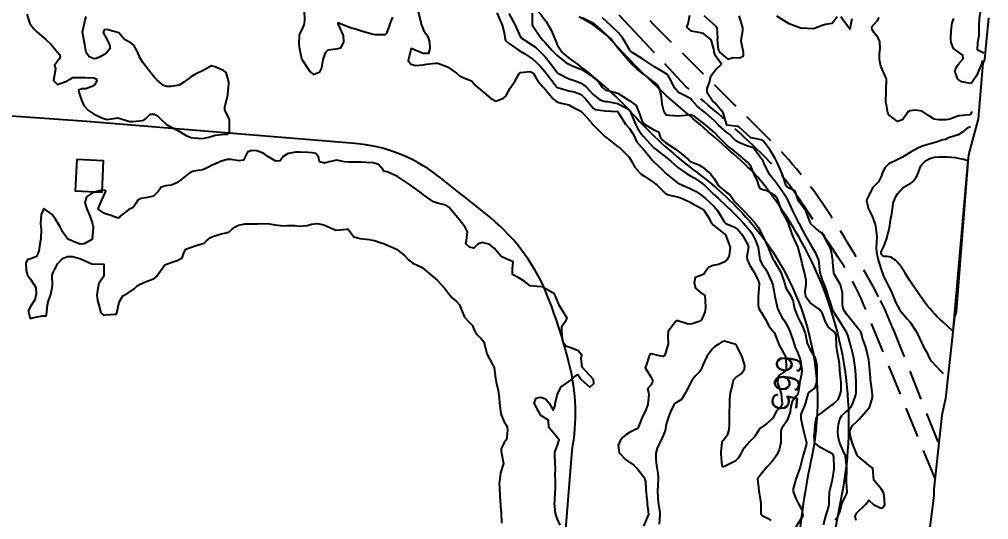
# Model space of a CAD drawing. Header units: metres. Extents: x 298520 to 308411, y 7433745 to 7450750.
# Drawn here: x 300508.2 to 300667.3, y 7446357.2 to 7446439.4 of the extents above; entities that cross this region are included whole.
import ezdxf
from ezdxf.enums import TextEntityAlignment as Align

# ---------------------------------------------------------------- set-up
doc = ezdxf.new("R2010")
doc.units = ezdxf.units.M
doc.header["$LTSCALE"] = 10
doc.linetypes.add('DASHED', pattern=[0.75, 0.5, -0.25])
for name, color, linetype in [('Area', 45, 'Continuous'), ('Area Verde e Lazer', 94, 'Continuous'), ('Cotas', 45, 'Continuous'), ('Curvas de Nivel 1m', 11, 'Continuous'), ('Curvas de Nivel 5m', 15, 'Continuous'), ('Edificações', 30, 'Continuous'), ('Hidrografia', 140, 'Continuous'), ('Vias Secundárias', 230, 'DASHED')]:
    doc.layers.add(name, color=color, linetype=linetype)
doc.styles.add('Style-STANDARD', font='STANDARD.shx')

msp = doc.modelspace()

# ---------------------------------------------------------------- linework, layer by layer
at = {"layer": 'Area'}
msp.add_polyline3d([(300667.32, 7446439.61, 668.87), (300666.65, 7446432.79, 668.11), (300666.39, 7446432.16, 668.44), (300665.63, 7446423.05, 667.34), (300664.08, 7446417.34, 665.9), (300663.95, 7446416.64, 666.04), (300661.97, 7446391.33, 665.91), (300661.72, 7446390.51, 666.01), (300660.86, 7446382.57, 666.37), (300660.25, 7446377.13, 666.6), (300659.65, 7446374.36, 666.74), (300659.2, 7446370.3, 666.77), (300658.34, 7446362.21, 674.27), (300658.33, 7446361.15, 674.9), (300657.13, 7446351.67, 674.41)], dxfattribs=at)
at = {"layer": 'Area Verde e Lazer'}
msp.add_lwpolyline([(300587.65, 7446262.7), (300591.1, 7446271.17), (300598.93, 7446368.55, 0.107982), (300598.48, 7446382.79, 0.030285), (300595.03, 7446393.65, 0.129096), (300585.58, 7446406.75, 0.00851), (300576.75, 7446413.78, 0.144429), (300563.28, 7446418.98), (300519.27, 7446422.57), (300496.76, 7446424.2), (300493.89, 7446385.69), (300484.65, 7446274.71), (300483, 7446253.43), (300508.99, 7446251.14, -0.167668), (300509.75, 7446250.81, 0.419535), (300583.46, 7446253.91, 0.146064)], format="xyb", close=True, dxfattribs=at)
at = {"layer": 'Curvas de Nivel 1m', "flags": 128}
for points, elevation in [([(300666.61, 7446442.2), (300666.1, 7446441.48), (300665.99, 7446440.87), (300665.77, 7446439.48), (300665.7, 7446438.35), (300665.74, 7446437.48), (300665.71, 7446436.64), (300665.5, 7446435.49), (300665.44, 7446434.4), (300666.51, 7446433.87)], 668), ([(300554.98, 7446440.8), (300555, 7446439.24), (300554.97, 7446438.8), (300554.91, 7446438.46), (300554.54, 7446437.59), (300554.23, 7446437.12), (300554.15, 7446436.81), (300554.06, 7446435.28), (300554.11, 7446434.81), (300554.49, 7446432.96), (300554.54, 7446432.81), (300554.61, 7446432.69), (300555.88, 7446430.8), (300556.46, 7446430.32), (300557.53, 7446430.77), (300557.86, 7446431.38), (300558.09, 7446432.77), (300558.51, 7446434), (300558.92, 7446434.34), (300560.51, 7446434.58), (300561.01, 7446434.73), (300561.45, 7446435.65), (300561.42, 7446436.73), (300560.56, 7446438.64), (300560.53, 7446438.74), (300560.53, 7446438.77), (300560.56, 7446438.79), (300560.62, 7446438.79), (300560.78, 7446438.74), (300562.55, 7446438), (300563.52, 7446437.73), (300564.54, 7446437.45), (300566.3, 7446436.91), (300566.54, 7446436.87), (300568.3, 7446436.88), (300568.54, 7446437.11), (300568.94, 7446438.26), (300569.05, 7446438.64), (300569.49, 7446439.71)], 667), ([(300573.66, 7446440.58), (300574.03, 7446439.11), (300574.14, 7446438.57), (300574.55, 7446437.61), (300575.23, 7446436.56), (300575.52, 7446435.56), (300575.56, 7446434.56), (300575.34, 7446433.73), (300574.5, 7446433.77), (300572.51, 7446434.59), (300572.05, 7446432.6), (300572.48, 7446432.02), (300573.26, 7446431.8), (300574.48, 7446431.89), (300575.04, 7446432.01), (300576.49, 7446432.19), (300576.88, 7446432.15), (300578.48, 7446431.56), (300579.98, 7446430.5), (300580.46, 7446430.11), (300581.16, 7446429.78), (300582.45, 7446429.26), (300582.82, 7446428.85), (300583.13, 7446428.47), (300584.43, 7446427.37), (300585.53, 7446426.44), (300586.41, 7446425.95), (300587.7, 7446426.41), (300588.05, 7446426.77), (300588.43, 7446427.47), (300588.75, 7446428.08), (300588.97, 7446428.39), (300589.59, 7446429.26), (300590.18, 7446430.38), (300590.31, 7446430.53), (300590.47, 7446430.61), (300592.03, 7446430.8), (300592.47, 7446430.59), (300592.59, 7446430.48), (300592.68, 7446430.36), (300593.3, 7446429.2), (300594.06, 7446428.34), (300594.44, 7446427.95), (300595.81, 7446426.32), (300596.41, 7446425.82), (300597.12, 7446425.59), (300598.4, 7446425.32), (300599.07, 7446424.95), (300600.39, 7446424.29), (300600.42, 7446424.26), (300600.9, 7446423.75), (300602.23, 7446422.24), (300602.36, 7446422.1), (300603.3, 7446421.18), (300604.26, 7446420.21), (300604.3, 7446420.17), (300604.34, 7446420.14), (300604.71, 7446419.83), (300606.33, 7446418.55), (300606.81, 7446418.19), (300608.3, 7446416.76), (300608.66, 7446416.16), (300609.24, 7446415.12), (300610.04, 7446414.14), (300610.27, 7446413.96), (300610.72, 7446413.68), (300612.25, 7446412.65), (300612.88, 7446412.11), (300614.23, 7446410.81), (300614.69, 7446410.56), (300616.22, 7446410.21), (300616.8, 7446410.06), (300618.22, 7446409.39), (300619.07, 7446408.9), (300620.21, 7446408.32), (300620.57, 7446408.02), (300621.27, 7446406.93), (300621.79, 7446406), (300622.17, 7446405.58), (300624.15, 7446403.98), (300624.87, 7446401.97), (300624.73, 7446400.6), (300624.46, 7446399.97), (300624.1, 7446399.58), (300622.98, 7446399.11), (300622.09, 7446398.92), (300621.41, 7446398.69), (300620.88, 7446398.01), (300620.59, 7446397.5), (300620.07, 7446397.29), (300619.14, 7446396.96), (300618.98, 7446396.04), (300619.22, 7446395.2), (300620.04, 7446394.49), (300620.74, 7446394.01), (300620.8, 7446393.24), (300620.84, 7446392.01), (300620.73, 7446391.29), (300620.18, 7446390.03), (300619.98, 7446389.82), (300618.67, 7446389.35), (300617.98, 7446389.31), (300616.16, 7446389.89), (300615.98, 7446389.82), (300614.72, 7446388.09), (300614.64, 7446387.4), (300614.7, 7446386.09), (300614.21, 7446384.39), (300614.06, 7446384.1), (300613.91, 7446383.99), (300613.31, 7446384.11), (300611.92, 7446384.45), (300611.71, 7446384.33), (300611.62, 7446384.12), (300611.19, 7446382.84), (300610.91, 7446382.13), (300611.87, 7446380.66), (300612.14, 7446380.12), (300612.13, 7446379.85), (300611.85, 7446379.31), (300611.31, 7446378.67), (300611.47, 7446378.12), (300611.55, 7446377.83), (300611.39, 7446376.13), (300610.94, 7446375), (300610.51, 7446374.14), (300609.77, 7446372.33), (300609.71, 7446372.22), (300609.59, 7446372.15), (300608.38, 7446371.55), (300607.76, 7446371.14), (300607.24, 7446370.68), (300606.82, 7446370.18), (300606.48, 7446369.44), (300606.65, 7446368.18), (300607.71, 7446367.11), (300609.06, 7446366.16), (300609.69, 7446365.55), (300610.79, 7446364.13), (300610.99, 7446363.46), (300611.03, 7446362.13), (300611.19, 7446360.57), (300611.24, 7446360.13), (300611.25, 7446359.76), (300611.46, 7446358.12), (300611.42, 7446357.95), (300610.69, 7446356.13)], 667), ([(300586.58, 7446440.45), (300587.2, 7446439.05), (300587.44, 7446438.42), (300587.79, 7446437.16), (300587.9, 7446436.41), (300588.03, 7446435.91), (300588.52, 7446435.46), (300590.1, 7446434.38), (300590.51, 7446434.11), (300591.18, 7446433.69), (300592.49, 7446432.82), (300593.05, 7446432.35), (300593.76, 7446431.63), (300594.47, 7446430.81), (300594.84, 7446430.33), (300596.1, 7446428.66), (300596.37, 7446428.31), (300596.44, 7446428.24), (300596.55, 7446428.2), (300598.43, 7446427.64), (300599.27, 7446427.44), (300600.42, 7446427.03), (300601.22, 7446426.25), (300602.4, 7446424.78), (300602.73, 7446424.57), (300604.39, 7446424.33), (300606.34, 7446424.24), (300606.39, 7446424.23), (300606.44, 7446424.19), (300606.57, 7446424.01), (300607.73, 7446422.18), (300608.36, 7446421.43), (300608.88, 7446420.69), (300609.12, 7446420.16), (300609.5, 7446419.32), (300610.32, 7446418.35), (300610.53, 7446418.14), (300611.81, 7446416.62), (300612.22, 7446416.12), (300612.29, 7446416.04), (300613.76, 7446414.63), (300614.27, 7446414.12), (300616.25, 7446412.52), (300617.17, 7446412.06), (300618.24, 7446411.65), (300619.29, 7446411.09), (300620.23, 7446410.46), (300620.78, 7446410.01), (300622.21, 7446408.68), (300622.82, 7446407.99), (300623.81, 7446406.35), (300624.04, 7446405.98), (300624.17, 7446405.87), (300625.5, 7446405.29), (300626.16, 7446404.87), (300626.94, 7446403.94), (300627.84, 7446402.22), (300627.9, 7446401.93), (300627.64, 7446400.41), (300627.68, 7446399.93), (300628.09, 7446399.07), (300628.76, 7446397.92), (300629.53, 7446396.44), (300629.67, 7446395.91), (300629.55, 7446394.4), (300629.51, 7446393.92), (300629.48, 7446392.46), (300629.6, 7446391.91), (300630, 7446391.27), (300630.81, 7446389.9), (300631.2, 7446389.12), (300631.97, 7446388.13), (300632.15, 7446387.88), (300632.28, 7446387.55), (300632.94, 7446385.87), (300633.92, 7446384.12), (300634.01, 7446383.95), (300634.03, 7446383.86), (300634.06, 7446382.03), (300634.07, 7446381.86), (300634.03, 7446381.72), (300633.89, 7446381.54), (300632.86, 7446380.89), (300632.63, 7446379.87), (300632.99, 7446378.73), (300633.28, 7446377.87), (300633.45, 7446376.23), (300633.25, 7446375.87), (300632.54, 7446375.14), (300631.88, 7446373.88), (300631.85, 7446373.82), (300631.79, 7446373.76), (300630.85, 7446372.96), (300629.78, 7446372.16), (300629.65, 7446372.03), (300629.59, 7446371.91), (300628.87, 7446370.81), (300628.02, 7446369.93), (300627.88, 7446369.79), (300627.74, 7446369.63), (300626.97, 7446368.7), (300626.6, 7446367.94), (300626.28, 7446367.38), (300625.71, 7446366.81), (300624.05, 7446365.97), (300623.78, 7446365.9), (300623.7, 7446365.91), (300623.63, 7446365.98), (300623.6, 7446366.09), (300623.43, 7446367.98), (300623.43, 7446368.28), (300623.6, 7446369.98), (300623.64, 7446370.08), (300623.75, 7446370.2), (300624.5, 7446371.23), (300624.7, 7446371.97), (300624.79, 7446372.97), (300624.8, 7446373.96), (300624.8, 7446374.96), (300624.84, 7446375.96), (300624.86, 7446377), (300624.96, 7446377.96), (300625.25, 7446379.35), (300625.37, 7446379.96), (300625.53, 7446380.3), (300625.87, 7446380.59), (300626.68, 7446381.14), (300627.25, 7446381.94), (300627.29, 7446382.54), (300626.85, 7446383.94), (300625.93, 7446385.85), (300625.89, 7446385.9), (300625.8, 7446385.95), (300623.94, 7446386.53), (300623.5, 7446386.43), (300622.92, 7446385.99), (300622.34, 7446385.58), (300621.93, 7446385.23), (300621.08, 7446384.01), (300620.35, 7446382.48), (300620.2, 7446382.03), (300620.12, 7446381.79), (300619.88, 7446381.5), (300619.12, 7446380.79), (300618.59, 7446380.04), (300618.35, 7446379.55), (300617.85, 7446378.55), (300617.66, 7446378.24), (300617.56, 7446378.05), (300616.92, 7446376.96), (300615.83, 7446376.3), (300615.64, 7446376.07), (300615.06, 7446374.83), (300614.75, 7446374.09), (300614.35, 7446372.67), (300614.25, 7446372.09), (300614.16, 7446371.7), (300613.75, 7446370.66), (300613.56, 7446370.29), (300613.44, 7446370.1), (300612.88, 7446368.96), (300612.68, 7446368.11), (300612.7, 7446367.13), (300612.81, 7446366.11), (300612.99, 7446364.8), (300613.07, 7446364.11), (300613.04, 7446362.73), (300612.98, 7446362.11), (300612.99, 7446360.75), (300613.06, 7446360.11), (300613.35, 7446358.36), (300613.36, 7446358.1), (300613.23, 7446356.46)], 666), ([(300592.38, 7446440.36), (300592.4, 7446438.53), (300592.46, 7446438.36), (300592.56, 7446438.18), (300593.81, 7446436.34), (300594.15, 7446435.96), (300594.53, 7446435.57), (300595.61, 7446434.32), (300596.5, 7446433.41), (300597.93, 7446432.29), (300598.27, 7446432.07), (300598.48, 7446431.95), (300599.03, 7446431.72), (300600.47, 7446431.13), (300601.8, 7446430.25), (300602.46, 7446429.8), (300603.3, 7446429.08), (300603.86, 7446428.22), (300604.44, 7446427.76), (300605.02, 7446427.62), (300606.43, 7446427.22), (300608.13, 7446426.17), (300608.41, 7446426.01), (300609.47, 7446425.22), (300609.9, 7446424.15), (300610.37, 7446422.76), (300610.83, 7446422.14), (300612.35, 7446421.22), (300613.12, 7446420.88), (300613.4, 7446420.1), (300613.76, 7446419.53), (300614.33, 7446419.11), (300615.93, 7446418.07), (300616.32, 7446417.78), (300618.08, 7446416.27), (300618.29, 7446416.1), (300618.4, 7446416.05), (300619.75, 7446415.49), (300620.28, 7446415.15), (300621.64, 7446414.01), (300622.26, 7446413.21), (300623.04, 7446411.99), (300624.23, 7446410.97), (300624.85, 7446410.59), (300625.28, 7446409.96), (300625.67, 7446409.41), (300626.21, 7446408.87), (300627.13, 7446407.94), (300628.19, 7446406.84), (300629.01, 7446405.92), (300629.5, 7446405.24), (300630.15, 7446403.99), (300630.18, 7446403.94), (300630.19, 7446403.91), (300630.21, 7446403.86), (300631.13, 7446401.89), (300631.4, 7446401.18), (300631.97, 7446399.88), (300632.02, 7446399.8), (300632.1, 7446399.7), (300633.2, 7446397.87), (300633.81, 7446396.11), (300633.87, 7446395.86), (300634.05, 7446395.28), (300634.59, 7446394.41), (300634.93, 7446393.85), (300635.22, 7446393.03), (300635.48, 7446391.84), (300635.99, 7446390.49), (300636.35, 7446389.83), (300636.72, 7446389.08), (300637.19, 7446387.82), (300637.56, 7446386.2), (300637.69, 7446385.81), (300637.93, 7446385.37), (300638.86, 7446383.8), (300639.11, 7446382.59), (300639.14, 7446381.8), (300639.13, 7446380.54), (300639.08, 7446379.8), (300638.77, 7446378.88), (300637.85, 7446378.17), (300637.65, 7446377.81), (300637.27, 7446376.37), (300637.02, 7446375.82), (300636.51, 7446374.54), (300636.51, 7446373.83), (300636.72, 7446372.76), (300636.91, 7446371.82), (300637.33, 7446370.24), (300637.41, 7446369.82), (300637.37, 7446369.45), (300636.88, 7446367.82), (300636.61, 7446366.73), (300636.37, 7446365.83), (300635.67, 7446363.84), (300635.23, 7446362.27), (300635.25, 7446361.84), (300635.64, 7446360.82), (300636.11, 7446359.83), (300636.65, 7446358.86), (300636.83, 7446357.82), (300635.58, 7446355.84)], 664), ([(300509.44, 7446440.21), (300509.68, 7446439.34), (300509.91, 7446438.69), (300510.55, 7446437.83), (300511.04, 7446437.33), (300512.52, 7446436.06), (300513.34, 7446435.3), (300514.5, 7446433.92), (300514.78, 7446433.57), (300514.89, 7446433.28), (300514.81, 7446432.96), (300514.48, 7446432.48), (300513.99, 7446431.78), (300514.11, 7446431.29), (300514.06, 7446430.9), (300513.8, 7446429.3), (300514.44, 7446428.67), (300516.12, 7446429.26), (300516.45, 7446429.51), (300516.98, 7446429.79), (300518.45, 7446429.83), (300519.01, 7446429.8), (300520.45, 7446429.76), (300520.83, 7446429.59), (300520.93, 7446429.21), (300520.44, 7446428.43), (300519.13, 7446427.93), (300518.43, 7446427.97), (300517.92, 7446427.75), (300518.03, 7446427.24), (300518.41, 7446426.07), (300518.76, 7446425.23), (300519.55, 7446424.39), (300520.38, 7446423.85), (300521.71, 7446423.2), (300522.37, 7446422.96), (300522.63, 7446422.93), (300524.37, 7446423.17), (300526.36, 7446422.59), (300526.89, 7446422.61), (300528.37, 7446422.78), (300528.65, 7446422.83), (300528.94, 7446423.11), (300529.68, 7446423.81), (300530.38, 7446423.8), (300530.83, 7446423.55), (300531.32, 7446423.09), (300532.36, 7446422.11), (300534.34, 7446421.05), (300535.57, 7446420.27), (300536.33, 7446419.95), (300537.47, 7446419.87), (300538.33, 7446419.82), (300539.32, 7446420), (300540.34, 7446420.34), (300541.89, 7446420.51), (300542.34, 7446420.52), (300542.61, 7446420.68), (300542.69, 7446420.95), (300542.72, 7446422.6), (300542.67, 7446422.95), (300542.38, 7446423.59), (300541.92, 7446424.49), (300541.93, 7446424.96), (300542.41, 7446426.95), (300542.56, 7446428.83), (300542.56, 7446428.95), (300542.45, 7446429.47), (300542.13, 7446430.62), (300541.73, 7446430.96), (300540.47, 7446431.53), (300539.74, 7446431.73), (300538.46, 7446431), (300537.11, 7446430.36), (300536.45, 7446429.99), (300535.19, 7446429.04), (300534.44, 7446428.58), (300533.14, 7446428.36), (300532.44, 7446428.36), (300531.86, 7446428.5), (300531.14, 7446429.09), (300530.78, 7446429.43), (300530.45, 7446429.76), (300529.36, 7446431.11), (300528.48, 7446432.28), (300528, 7446433.12), (300527.6, 7446434.03), (300527.01, 7446435.13), (300526.52, 7446435.53), (300525.45, 7446436.08), (300524.54, 7446437.17), (300522.55, 7446437.7), (300522.1, 7446437.65), (300521.97, 7446437.2), (300522.53, 7446436.11), (300522.98, 7446435.19), (300523.09, 7446434.6), (300522.5, 7446433.86), (300522.11, 7446433.58), (300521.44, 7446433.2), (300520.79, 7446432.91), (300520.49, 7446432.87), (300519.67, 7446433.22), (300519.18, 7446433.91), (300518.97, 7446435.23), (300518.54, 7446437.24), (300519, 7446439.23), (300519.16, 7446439.82)], 667), ([(300640.2, 7446356.39), (300640.59, 7446357.78), (300641.06, 7446359.21), (300641.17, 7446359.77), (300641.13, 7446360.27), (300641.19, 7446361.77), (300641.67, 7446363.76), (300641.97, 7446365.48), (300641.99, 7446365.76), (300641.91, 7446367.57), (300641.87, 7446367.76), (300641.72, 7446367.95), (300640.56, 7446368.61), (300639.74, 7446369.06), (300638.81, 7446369.8), (300638.67, 7446370.89), (300638.78, 7446371.8), (300638.87, 7446372.71), (300639.02, 7446373.8), (300639.27, 7446374.32), (300639.8, 7446374.64), (300641.25, 7446375.77), (300641.54, 7446376.04), (300641.82, 7446376.2), (300642.63, 7446376.96), (300642.97, 7446377.75), (300643.09, 7446378.5), (300643.11, 7446379.75), (300643.02, 7446380.61), (300642.91, 7446381.75), (300642.82, 7446382.83), (300642.68, 7446383.75), (300642.41, 7446385.27), (300642.36, 7446385.76), (300642.27, 7446387.44), (300642.19, 7446387.76), (300641.97, 7446388.05), (300641.03, 7446388.83), (300640.5, 7446389.78), (300640.37, 7446390.17), (300640, 7446391.15), (300639.52, 7446391.79), (300638.02, 7446392.84), (300637.3, 7446393.82), (300637.2, 7446394.66), (300637.37, 7446395.82), (300637.36, 7446396.52), (300637.07, 7446397.82), (300636.72, 7446399.2), (300636.58, 7446399.83), (300636.12, 7446401.66), (300636.08, 7446401.79), (300636.07, 7446401.83), (300636.05, 7446401.9), (300635.18, 7446403.84), (300634.88, 7446404.57), (300634.46, 7446405.86), (300634.18, 7446406.45), (300633.36, 7446407.87), (300632.95, 7446409.14), (300632.67, 7446409.88), (300632.23, 7446410.46), (300630.94, 7446411.19), (300630.24, 7446411.36), (300629.86, 7446411.53), (300629.67, 7446411.91), (300629.38, 7446412.79), (300628.83, 7446413.92), (300628.67, 7446414.31), (300628.29, 7446415.23), (300627.73, 7446415.94), (300626.31, 7446417.11), (300625.3, 7446417.97), (300624.72, 7446418.37), (300624.33, 7446418.68), (300623.09, 7446419.99), (300622.35, 7446420.71), (300620.86, 7446422.02), (300620.37, 7446422.41), (300618.97, 7446423.45), (300618.39, 7446423.68), (300616.95, 7446423.5), (300616.38, 7446423.47), (300614.91, 7446423.56), (300614.39, 7446423.64), (300614.04, 7446424.1), (300613.71, 7446425.41), (300613.65, 7446426.1), (300613.54, 7446426.99), (300613.24, 7446428.11), (300612.94, 7446428.6), (300612.45, 7446429.02), (300610.98, 7446430.13), (300610.47, 7446430.53), (300609.58, 7446431.26), (300608.6, 7446432.17), (300608.48, 7446432.3), (300606.83, 7446434.19), (300606.52, 7446434.6), (300605.26, 7446436.2), (300604.54, 7446436.9), (300603.08, 7446438.23), (300602.8, 7446438.47), (300602.57, 7446438.64), (300601.8, 7446439.02), (300600.58, 7446439.63)], 664), ([(300645.6, 7446357.07), (300645.43, 7446357.72), (300645.45, 7446357.87), (300645.61, 7446358.28), (300647.13, 7446359.7), (300647.34, 7446359.98), (300647.63, 7446360.41), (300648.44, 7446359.68), (300649.62, 7446359.08), (300650.05, 7446359.24), (300650.26, 7446359.66), (300650.19, 7446361.12), (300650.04, 7446361.67), (300649.66, 7446362.28), (300648.48, 7446363.68), (300648.35, 7446365.01), (300648.29, 7446365.68), (300647.7, 7446366.11), (300645.78, 7446367.72), (300645.76, 7446367.75), (300645.72, 7446367.83), (300644.97, 7446369.73), (300644.63, 7446370.86), (300644.56, 7446371.73), (300644.9, 7446372.61), (300645.79, 7446373.45), (300646.08, 7446373.72), (300647.64, 7446375.52), (300647.78, 7446375.69), (300647.79, 7446375.71), (300647.81, 7446375.79), (300648.27, 7446377.25), (300648.27, 7446377.69), (300648.03, 7446379.52), (300648.01, 7446379.69), (300647.89, 7446381.17), (300647.84, 7446381.69), (300647.65, 7446383.44), (300647.61, 7446383.69), (300647.3, 7446385.08), (300647.11, 7446385.7), (300646.63, 7446387.04), (300646.46, 7446387.71), (300646.33, 7446388.08), (300645.97, 7446388.48), (300644.95, 7446389.73), (300644, 7446390.96), (300643.51, 7446391.74), (300643.31, 7446392.45), (300643.31, 7446393.75), (300643.31, 7446394.47), (300643.03, 7446395.75), (300642.08, 7446397.36), (300641.91, 7446397.76), (300641.75, 7446399.42), (300641.74, 7446399.77), (300641.55, 7446401.2), (300641.34, 7446401.77), (300640.45, 7446403.49), (300640.36, 7446403.79), (300640.31, 7446403.94), (300640.16, 7446404.08), (300638.97, 7446405), (300638.17, 7446405.73), (300638.12, 7446405.81), (300638.08, 7446405.91), (300637.35, 7446407.82), (300636.22, 7446409.4), (300636.05, 7446409.66), (300636, 7446409.83), (300635.56, 7446411.16), (300634.24, 7446411.8), (300634.17, 7446411.86), (300634.07, 7446412.04), (300633.49, 7446413.87), (300632.89, 7446415.27), (300632.61, 7446415.88), (300632.3, 7446416.52), (300631.48, 7446417.89), (300630.34, 7446419.36), (300629.99, 7446419.56), (300628.34, 7446419.91), (300628.28, 7446419.93), (300626.36, 7446421.67), (300626.16, 7446421.76), (300624.36, 7446421.97), (300624.33, 7446422.02), (300623.74, 7446423.99), (300622.41, 7446425.61), (300621.98, 7446426), (300621.13, 7446427.31), (300621.11, 7446428.01), (300621.48, 7446428.98), (300621.74, 7446430.01), (300622.47, 7446431.08), (300623.49, 7446431.98), (300622.5, 7446433.37), (300622.29, 7446434), (300622.28, 7446434.24), (300621.76, 7446436.01), (300620.54, 7446437.05), (300619.74, 7446437.23), (300618.55, 7446437.43), (300617.79, 7446438.06), (300617.98, 7446438.64), (300618.29, 7446440.05)], 666), ([(300620.58, 7446440.02), (300622.56, 7446438.26), (300622.71, 7446438), (300622.79, 7446436.25), (300622.78, 7446436), (300622.94, 7446434.41), (300623.13, 7446433.99), (300624.5, 7446432.85), (300625.37, 7446433.09), (300626.5, 7446433.04), (300627.09, 7446433.36), (300627.07, 7446433.94), (300626.72, 7446435.76), (300626.71, 7446435.95), (300626.96, 7446437.54), (300626.98, 7446437.95), (300626.57, 7446439.3), (300626.35, 7446439.95)], 666), ([(300642.45, 7446439.76), (300641.64, 7446438.69), (300640.56, 7446438.52), (300640, 7446438.35), (300638.55, 7446437.81), (300636.55, 7446437.91), (300636.46, 7446437.93), (300634.56, 7446438.65), (300632.58, 7446439.88)], 667), ([(300644.87, 7446439.45), (300644.55, 7446437.74), (300643.06, 7446439.76)], 667), ([(300664.55, 7446424.25), (300664.4, 7446423.87), (300664.19, 7446423.7), (300662.58, 7446423.52), (300662.41, 7446423.5), (300662.39, 7446423.5), (300660.94, 7446422.99), (300660.38, 7446422.87), (300659.09, 7446422.86), (300658.38, 7446422.98), (300657.45, 7446423.58), (300656.4, 7446424.31), (300655.26, 7446424.47), (300654.4, 7446424.33), (300653.97, 7446424.05), (300653.71, 7446423.63), (300653.17, 7446422.85), (300652.38, 7446422.6), (300650.95, 7446423.66), (300650.76, 7446424.03), (300650.48, 7446425.67), (300650.47, 7446425.73), (300650.49, 7446427.67), (300650.53, 7446429.6), (300650.53, 7446429.67), (300650.52, 7446429.72), (300650.46, 7446429.81), (300649.63, 7446431.68), (300649.4, 7446432.78), (300649.4, 7446433.68), (300649.49, 7446434.64), (300649.46, 7446435.68), (300649.17, 7446436.31), (300648.55, 7446437.16), (300648.22, 7446437.69), (300648.14, 7446438.11), (300648.57, 7446438.61), (300649.1, 7446439.16), (300649.36, 7446439.68)], 667), ([(300666.33, 7446432.63), (300666.1, 7446431.92), (300665.33, 7446430.08), (300664.45, 7446428.81), (300662.85, 7446429.12), (300662.46, 7446429.34), (300662.26, 7446429.52), (300661.8, 7446430.85), (300662.05, 7446431.53), (300662.21, 7446431.8), (300662.49, 7446432.19), (300663.14, 7446432.87), (300663.11, 7446433.51), (300662.52, 7446433.87), (300661.56, 7446434.57), (300661.15, 7446435.54), (300661.12, 7446436.12), (300661.2, 7446437.54), (300661.34, 7446438.77), (300661.63, 7446439.53)], 668), ([(300664.36, 7446421.66), (300664.22, 7446421.64), (300663.79, 7446421.51), (300663.05, 7446420.82), (300662.35, 7446420.4), (300660.72, 7446419.91), (300660.34, 7446419.71), (300660.23, 7446419.66), (300659.79, 7446419.56), (300658.69, 7446419.21), (300658.34, 7446419.1), (300657.17, 7446418.74), (300656.33, 7446418.47), (300655.72, 7446418.2), (300654.63, 7446417.62), (300654.31, 7446417.42), (300653.2, 7446416.74), (300652.3, 7446416.31), (300650.94, 7446415.66), (300650.29, 7446414.99), (300649.87, 7446414.08), (300649.73, 7446413.68), (300649.23, 7446412.7), (300648.24, 7446411.69), (300647.59, 7446410.34), (300647.28, 7446409.7), (300647.53, 7446408.38), (300647.86, 7446407.69), (300648.19, 7446407.02), (300648.69, 7446405.68), (300648.82, 7446405.03), (300648.99, 7446403.68), (300648.94, 7446402.88), (300648.84, 7446401.68), (300648.95, 7446400.85), (300649.25, 7446399.68), (300649.78, 7446397.98), (300649.89, 7446397.67), (300650.08, 7446397.21), (300650.84, 7446395.66), (300651.25, 7446394.86), (300651.75, 7446393.64), (300652.02, 7446392.91), (300652.73, 7446391.63), (300653.99, 7446390.11), (300654.45, 7446389.62), (300655.36, 7446388.21), (300655.69, 7446387.6), (300655.95, 7446387.02), (300656.65, 7446385.59), (300657.13, 7446384.79), (300657.69, 7446383.57), (300657.77, 7446383.43), (300657.91, 7446383.3), (300659.53, 7446381.55), (300659.88, 7446381.21)], 666), ([(300596.98, 7446356.3), (300596.47, 7446357.43), (300596.2, 7446358.3), (300596.07, 7446359.86), (300596.08, 7446360.31), (300596.16, 7446361.79), (300596.2, 7446362.3), (300596.19, 7446363.78), (300596.18, 7446364.3), (300596.19, 7446365.81), (300596.17, 7446366.31), (300596.1, 7446367.93), (300596.12, 7446368.31), (300596.56, 7446369.47), (300596.8, 7446370.3), (300595.76, 7446371.58), (300595.1, 7446372.32), (300595.04, 7446373.57), (300593.79, 7446374.34), (300592.74, 7446376.35), (300593.03, 7446377.15), (300593.83, 7446377.3), (300594.56, 7446377.06), (300595.17, 7446376.32), (300595.81, 7446375.19), (300596.15, 7446375.97), (300596.17, 7446376.31), (300596.51, 7446377.63), (300596.78, 7446378.3), (300597.12, 7446379.03), (300597.86, 7446379.52), (300598.96, 7446380.27), (300599.37, 7446380.77), (300599.87, 7446381.03), (300600.45, 7446380.25), (300601.85, 7446378.99), (300602.51, 7446379.58), (300602.45, 7446380.23), (300601.87, 7446380.9), (300600.6, 7446382.25), (300600.45, 7446383.71), (300600.55, 7446384.25), (300599.92, 7446384.95), (300598.76, 7446385.44), (300597.93, 7446385.72), (300597.47, 7446386.29), (300597.38, 7446386.86), (300597.24, 7446388.3), (300597.27, 7446388.99), (300597.98, 7446389.97), (300598.11, 7446390.29), (300597.99, 7446390.59), (300596.88, 7446392.3), (300596.03, 7446394.31), (300594.04, 7446395.43), (300593.21, 7446395.5), (300592.05, 7446395.62), (300591.05, 7446396.37), (300590.06, 7446396.99), (300589.15, 7446397.47), (300589.14, 7446398.39), (300589.24, 7446399.54), (300588.1, 7446400.02), (300587.29, 7446400.42), (300586.12, 7446401.78), (300585.33, 7446402.44), (300584.14, 7446402.74), (300583.45, 7446402.46), (300582.8, 7446401.79), (300582.12, 7446401.94), (300581.51, 7446402.49), (300581.58, 7446403.05), (300581.75, 7446404.48), (300581.4, 7446405.25), (300580.41, 7446406.5), (300580.18, 7446406.78), (300578.72, 7446408.51), (300578.21, 7446408.85), (300576.83, 7446409.16), (300576.21, 7446409.39), (300574.54, 7446410.57), (300574.23, 7446410.8), (300573.42, 7446411.4), (300572.25, 7446412.25), (300571.78, 7446412.6), (300570.26, 7446413.56), (300568.56, 7446414.35), (300568.27, 7446414.4), (300568.06, 7446414.43), (300567.94, 7446414.64), (300567.14, 7446415.52), (300566.28, 7446415.81), (300565.08, 7446415.88), (300564.29, 7446415.9), (300563.06, 7446415.93), (300562.28, 7446415.9), (300561.53, 7446415.97), (300560.29, 7446416.22), (300559.06, 7446415.97), (300558.28, 7446415.74), (300557.46, 7446415.95), (300557.3, 7446416.78), (300556.87, 7446417.35), (300556.31, 7446417.46), (300555.59, 7446417.52), (300554.31, 7446417.57), (300553.6, 7446417.53), (300552.31, 7446417.33), (300551.51, 7446416.84), (300551.01, 7446416.13), (300550.29, 7446416.1), (300548.99, 7446416.87), (300548.31, 7446417.36), (300547.21, 7446417.8), (300546.31, 7446417.83), (300545.66, 7446417.57), (300545.32, 7446416.92), (300544.99, 7446416.23), (300544.29, 7446416.12), (300542.89, 7446416.34), (300542.29, 7446416.35), (300541.21, 7446416.05), (300540.28, 7446415.61), (300539.85, 7446415.41), (300539.05, 7446414.99), (300538.53, 7446414.74), (300538.27, 7446414.67), (300536.86, 7446414.42), (300536.26, 7446414.21), (300534.68, 7446413.04), (300534.47, 7446412.83), (300534.25, 7446412.65), (300533.16, 7446412.14), (300532.24, 7446412.05), (300531.48, 7446411.83), (300530.99, 7446411.09), (300530.22, 7446410.34), (300529.23, 7446410.09), (300528.21, 7446409.93), (300527.65, 7446409.68), (300527.31, 7446409.13), (300526.87, 7446408.46), (300526.19, 7446408.14), (300524.9, 7446407.16), (300524.59, 7446406.75), (300524.18, 7446406.8), (300523.29, 7446407.18), (300522.19, 7446407.49), (300521.15, 7446408.17), (300521.54, 7446409.2), (300522.22, 7446410.78), (300522.36, 7446411.05), (300522.41, 7446411.19), (300522.23, 7446411.33), (300521.29, 7446411.2), (300520.23, 7446410.87), (300519.24, 7446410.2), (300518.97, 7446409.23), (300519.34, 7446408.08), (300519.7, 7446407.22), (300520.16, 7446406.02), (300520.3, 7446405.22), (300520.13, 7446403.22), (300518.83, 7446402.52), (300518.13, 7446402.47), (300516.13, 7446403.26), (300515.31, 7446404.44), (300514.91, 7446405.28), (300514.17, 7446406.46), (300513.6, 7446407.3), (300512.19, 7446408.31), (300511.78, 7446407.32), (300511.66, 7446405.82), (300511.73, 7446405.32), (300511.77, 7446404.93), (300511.7, 7446403.32), (300511.63, 7446402.82), (300511.37, 7446401.32), (300511.02, 7446400.41), (300510.09, 7446400.02), (300509.52, 7446399.92), (300509.24, 7446399.35), (300509.3, 7446398.11), (300509.53, 7446397.35), (300510.05, 7446396.69), (300510.9, 7446395.33), (300510.97, 7446394.28), (300510.71, 7446393.33), (300510, 7446392.22), (300509.71, 7446391.63), (300509.68, 7446391.34), (300509.98, 7446390.23), (300510.87, 7446390.44), (300511.98, 7446390.68), (300512.59, 7446390.69), (300512.7, 7446391.3), (300512.8, 7446392.5), (300513.06, 7446393.3), (300513.3, 7446394.01), (300513.6, 7446395.29), (300513.61, 7446395.73), (300513.57, 7446397.29), (300513.69, 7446397.67), (300514.07, 7446398.43), (300514.53, 7446399.28), (300515.26, 7446400.11), (300516.1, 7446400.42), (300516.94, 7446400.41), (300518.1, 7446400.11), (300520.08, 7446399.22), (300522.08, 7446399.19), (300522.06, 7446397.19), (300521.26, 7446395.99), (300521.06, 7446395.2), (300520.91, 7446394.1), (300521.01, 7446393.21), (300521.24, 7446392.44), (300521.55, 7446391.2), (300521.99, 7446390.81), (300522.32, 7446390.85), (300523.99, 7446390.96), (300524.15, 7446391.01), (300524.22, 7446391.17), (300524.52, 7446392.65), (300524.68, 7446393.16), (300525.2, 7446393.98), (300526.03, 7446394.41), (300527.03, 7446395.13), (300527.53, 7446395.63), (300528.04, 7446395.89), (300528.9, 7446396.27), (300530.06, 7446396.7), (300530.35, 7446396.81), (300530.66, 7446397.09), (300532.08, 7446399.07), (300533.56, 7446399.59), (300534.09, 7446399.75), (300534.93, 7446400.21), (300535.22, 7446401.04), (300535.53, 7446401.63), (300536.12, 7446401.86), (300537.4, 7446402.29), (300538.13, 7446402.5), (300538.51, 7446402.62), (300538.9, 7446402.99), (300539.58, 7446403.54), (300540.14, 7446403.78), (300541.34, 7446404.16), (300542.15, 7446404.32), (300542.62, 7446404.47), (300543.2, 7446404.94), (300543.74, 7446405.35), (300544.16, 7446405.56), (300545.28, 7446405.8), (300546.17, 7446405.78), (300547.27, 7446405.79), (300548.17, 7446405.86), (300549.26, 7446405.77), (300550.16, 7446405.6), (300551.55, 7446405.45), (300552.16, 7446405.5), (300553.49, 7446405.49), (300554.16, 7446405.41), (300555.44, 7446405.52), (300556.17, 7446405.72), (300557.11, 7446405.84), (300558.17, 7446405.62), (300560.15, 7446404.74), (300561.96, 7446404.92), (300562.16, 7446404.89), (300562.32, 7446404.72), (300563.11, 7446403.68), (300564.14, 7446403.38), (300565.61, 7446403.21), (300566.14, 7446403.11), (300566.5, 7446403.03), (300567.61, 7446402.65), (300568.13, 7446402.48), (300568.36, 7446402.41), (300570.12, 7446401.65), (300571.43, 7446400.61), (300572.1, 7446399.88), (300572.82, 7446399.31), (300574.08, 7446398.75), (300574.37, 7446398.57), (300576.07, 7446397.16), (300576.77, 7446396.54), (300578.04, 7446395.16), (300578.54, 7446394.52), (300579.21, 7446393.7), (300580.02, 7446392.98), (300580.45, 7446392.5), (300580.81, 7446391.68), (300581.28, 7446390.49), (300581.97, 7446389.68), (300582.57, 7446389.08), (300582.83, 7446388.47), (300583.21, 7446387.71), (300583.95, 7446387.02), (300584.45, 7446386.44), (300584.59, 7446385.79), (300584.93, 7446384.44), (300585.9, 7446382.69), (300586.07, 7446382.43), (300586.17, 7446382.15), (300586.37, 7446380.42), (300586.48, 7446379.8), (300586.83, 7446378.42), (300586.97, 7446377.28), (300587, 7446376.42), (300587.19, 7446375.03), (300587.31, 7446374.41), (300587.78, 7446373.25), (300588.14, 7446372.77), (300588.26, 7446372.4), (300588.33, 7446371.84), (300588.16, 7446370.4), (300587.74, 7446369.76), (300587.32, 7446368.82), (300587.31, 7446368.41), (300587.7, 7446366.41), (300587.21, 7446364.88), (300587.12, 7446364.42), (300586.99, 7446363.08), (300587, 7446362.42), (300587.09, 7446360.96), (300587.13, 7446360.42), (300587.25, 7446358.77), (300587.28, 7446358.41), (300587.34, 7446356.65)], 667)]:
    msp.add_lwpolyline(points, dxfattribs=dict(at, elevation=elevation))
at = {"layer": 'Curvas de Nivel 5m', "elevation": 665, "flags": 128}
for points in [[(300588.58, 7446440.32), (300589.59, 7446438.39), (300590.49, 7446436.43), (300590.51, 7446436.38), (300590.53, 7446436.36), (300590.59, 7446436.33), (300592.52, 7446435.09), (300592.93, 7446434.77), (300593.36, 7446434.35), (300594.5, 7446433.19), (300595.23, 7446432.32), (300596.47, 7446430.66), (300596.65, 7446430.49), (300597.01, 7446430.3), (300597.99, 7446429.82), (300598.46, 7446429.6), (300599.44, 7446429.26), (300600.45, 7446428.91), (300601.3, 7446428.25), (300602.42, 7446427), (300603.44, 7446426.22), (300604.13, 7446425.93), (300604.41, 7446425.87), (300604.76, 7446425.85), (300606.41, 7446425.55), (300607.75, 7446424.83), (300608.39, 7446424.37), (300608.5, 7446424.27), (300608.55, 7446424.17), (300608.61, 7446423.94), (300609.34, 7446422.16), (300609.69, 7446421.48), (300610.35, 7446420.52), (300610.66, 7446420.14), (300612.32, 7446418.33), (300612.43, 7446418.23), (300612.57, 7446418.12), (300614.3, 7446416.81), (300615.16, 7446416.09), (300615.74, 7446415.53), (300616.28, 7446415.04), (300617.73, 7446414.06), (300618.27, 7446413.74), (300618.98, 7446413.32), (300620.25, 7446412.45), (300620.76, 7446412.01), (300622.23, 7446410.61), (300622.9, 7446409.99), (300624.21, 7446408.76), (300624.61, 7446408.38), (300625.03, 7446407.97), (300626.19, 7446406.85), (300627.05, 7446405.94), (300628.16, 7446404.64), (300628.46, 7446404.23), (300628.63, 7446403.93), (300629.1, 7446402.96), (300629.47, 7446401.92), (300629.68, 7446400.35), (300629.75, 7446399.91), (300630.1, 7446399.21), (300630.64, 7446398.45), (300630.98, 7446397.9), (300631.72, 7446396.23), (300631.83, 7446395.88), (300631.88, 7446395.71), (300632.04, 7446394.82), (300632.23, 7446393.88), (300632.27, 7446393.64), (300632.67, 7446391.87), (300633.39, 7446390.47), (300633.8, 7446389.86), (300633.98, 7446389.57), (300634.56, 7446388.44), (300634.79, 7446387.85), (300635.21, 7446386.57), (300635.45, 7446385.84), (300635.58, 7446385.49), (300635.92, 7446384.71), (300636.27, 7446383.83), (300636.43, 7446383.31), (300636.67, 7446381.82), (300636.62, 7446381.08), (300636.34, 7446379.83), (300636.07, 7446378.06), (300636.01, 7446377.84), (300635.95, 7446377.73), (300635.84, 7446377.61), (300635.05, 7446376.62), (300634.87, 7446375.85), (300634.72, 7446374.93), (300634.35, 7446373.85), (300634.19, 7446373.45), (300633.78, 7446372.77), (300633.38, 7446372.26), (300633.21, 7446371.87), (300633.22, 7446370.39), (300633.21, 7446369.87), (300632.91, 7446368.69), (300632.54, 7446367.87), (300632.21, 7446367.38), (300631.71, 7446366.73), (300630.99, 7446365.89), (300630.39, 7446365.2), (300629.68, 7446364.37), (300629.47, 7446364.12), (300629.38, 7446363.91), (300629.58, 7446361.99), (300629.59, 7446361.91), (300629.65, 7446361.62), (300629.9, 7446359.91), (300629.9, 7446358.2), (300630.12, 7446357.9), (300631.13, 7446357.42), (300631.59, 7446357.08)], [(300642.15, 7446357.2), (300642.56, 7446357.75), (300642.87, 7446358.49), (300643.23, 7446359.74), (300643.32, 7446360.05), (300643.64, 7446360.73), (300644.01, 7446361.38), (300644.11, 7446361.74), (300644.01, 7446363.39), (300644, 7446363.74), (300644.07, 7446365.36), (300644.07, 7446365.74), (300643.85, 7446367.61), (300643.81, 7446367.74), (300643.72, 7446367.93), (300642.9, 7446369.75), (300642.63, 7446370.88), (300642.58, 7446371.75), (300642.67, 7446372.86), (300642.91, 7446373.75), (300643.22, 7446374.32), (300643.8, 7446374.87), (300644.3, 7446375.25), (300644.73, 7446375.73), (300645.09, 7446376.46), (300645.5, 7446377.72), (300645.55, 7446378.02), (300645.59, 7446379.72), (300645.58, 7446380.01), (300645.47, 7446381.72), (300645.41, 7446382.21), (300645.17, 7446383.73), (300644.98, 7446384.67), (300644.71, 7446385.73), (300644.22, 7446387.48), (300644.11, 7446387.74), (300643.97, 7446388), (300642.88, 7446389.75), (300642, 7446391.14), (300641.76, 7446391.52), (300641.67, 7446391.77), (300641.29, 7446393.03), (300641.06, 7446393.77), (300640.84, 7446394.58), (300640.39, 7446395.78), (300640.06, 7446396.55), (300639.66, 7446397.79), (300639.6, 7446398.28), (300639.43, 7446399.8), (300638.97, 7446400.95), (300638.47, 7446401.81), (300638.13, 7446402.39), (300637.33, 7446403.82), (300636.31, 7446405.69), (300636.23, 7446405.83), (300636.17, 7446405.95), (300635.25, 7446407.84), (300634.91, 7446408.55), (300634.32, 7446409.86), (300634.29, 7446409.92), (300634.22, 7446410), (300632.91, 7446411.87), (300632.26, 7446412.72), (300631.34, 7446413.89), (300630.47, 7446415.72), (300630.39, 7446415.9), (300630.3, 7446416.06), (300628.93, 7446417.92), (300628.64, 7446418.24), (300628.33, 7446418.38), (300627.65, 7446418.62), (300626.33, 7446419.15), (300625.82, 7446419.44), (300625.3, 7446419.97), (300624.82, 7446420.44), (300624.35, 7446420.78), (300623, 7446421.99), (300622.37, 7446422.64), (300620.84, 7446424.02), (300620.4, 7446424.36), (300619.48, 7446425.11), (300618.66, 7446426.05), (300618.42, 7446426.29), (300617.85, 7446426.63), (300616.43, 7446427.33), (300615.83, 7446428.08), (300615.11, 7446429.43), (300614.72, 7446430.09), (300614.47, 7446430.35), (300613.38, 7446431.02), (300612.48, 7446431.56), (300611.63, 7446432.13), (300610.49, 7446432.89), (300608.65, 7446434.02), (300608.51, 7446434.12), (300608.47, 7446434.17), (300608.4, 7446434.28), (300607.3, 7446436.18), (300606.55, 7446437.15), (300605.45, 7446438.2), (300604.57, 7446439.03), (300603.95, 7446439.59)]]:
    msp.add_lwpolyline(points, dxfattribs=at)
at = {"layer": 'Edificações'}
msp.add_lwpolyline([(300517.64, 7446416.35), (300517.38, 7446411.23), (300521.77, 7446411.01), (300522.02, 7446416.13)], close=True, dxfattribs=at)
at = {"layer": 'Hidrografia'}
for points in [[(300593.39, 7446440.66, -0.099502), (300596.21, 7446435.91, 0.154586), (300598.32, 7446433.1, -0.052471), (300609.46, 7446423.23, 0.04772), (300619.46, 7446414.21, -0.056888), (300628.5, 7446405.74, -0.099154), (300637.1, 7446390.25, -0.129414), (300638.28, 7446367.58, 0.028209), (300635.95, 7446352.07, -0.017164), (300634.5, 7446340.69, -0.030715), (300629.96, 7446320.67, -0.009623), (300622.74, 7446297.6, 0.016296), (300614.1, 7446268.67, -0.033443)], [(300616.67, 7446258.68, 0.033235), (300625.23, 7446284.83, -0.02121), (300631.25, 7446304.86, -0.021697), (300633.61, 7446310.8, 0.079026), (300637.7, 7446325.97, -0.011155), (300639.34, 7446338.69, -0.010115), (300643.32, 7446361.74, 0.077603), (300643.98, 7446380.09, 0.087833), (300637.74, 7446400.71, 0.047546), (300630.57, 7446412.03, 0.043402), (300627.31, 7446415.57, 0.008826), (300617.55, 7446424.13, -0.033245), (300605.77, 7446435.53, 0.098962), (300600.08, 7446439.76, -0.11682)]]:
    msp.add_lwpolyline(points, format="xyb", dxfattribs=at)
at = {"layer": 'Hidrografia', "elevation": 666.12}
msp.add_lwpolyline([(300661.47, 7446388.18), (300659.8, 7446389.68, -0.053649), (300656.5, 7446393.36, -0.021446), (300653.15, 7446398.47, 0.114373), (300651.54, 7446400.15, 0.174413), (300650.38, 7446400.43, -0.593317), (300649.75, 7446401.32, 0.073418), (300651.11, 7446405.54, 0.008958), (300651.57, 7446408.65, -0.247071), (300654.07, 7446412.19, 0.216337), (300655.86, 7446414.45, -0.311585), (300658.44, 7446416.71, -0.10617), (300663.92, 7446416.19)], format="xyb", close=True, dxfattribs=at)
at = {"layer": 'Vias Secundárias', "elevation": 672.66}
msp.add_lwpolyline([(300658.53, 7446363.95), (300647.09, 7446391.87, 0.049492), (300642.64, 7446400.26, 0.000546), (300636.34, 7446409.72, 0.055394), (300629.4, 7446417.96, 0.01872), (300617.58, 7446428.39), (300610.08, 7446436.43), (300599.26, 7446447.91), (300585.85, 7446461.92), (300580.9, 7446466.64, 0.118398), (300568.95, 7446473.57, 0.024478), (300546.55, 7446479.08, -0.053351), (300539.67, 7446481.19, 0.058684), (300526.18, 7446485.19, -0.051702), (300505.12, 7446491.1, -0.051702)], format="xyb", dxfattribs=at)
at = {"layer": 'Vias Secundárias'}
msp.add_lwpolyline([(300606.41, 7446444.5, 0.004942), (300618.05, 7446432.82, -0.001475), (300631.18, 7446419.81, -0.051944), (300640.98, 7446407.78, -0.022413), (300649.26, 7446393.81, -0.034659), (300651.59, 7446388.59), (300659.13, 7446369.66)], format="xyb", dxfattribs=at)

# ---------------------------------------------------------------- texts
at = {"layer": 'Cotas', "style": 'Style-STANDARD'}
msp.add_text('665', height=4, rotation=263.563, dxfattribs=at).set_placement((300634.19, 7446379.64, 665), align=Align.MIDDLE_CENTER)

doc.saveas('drawing.dxf')
